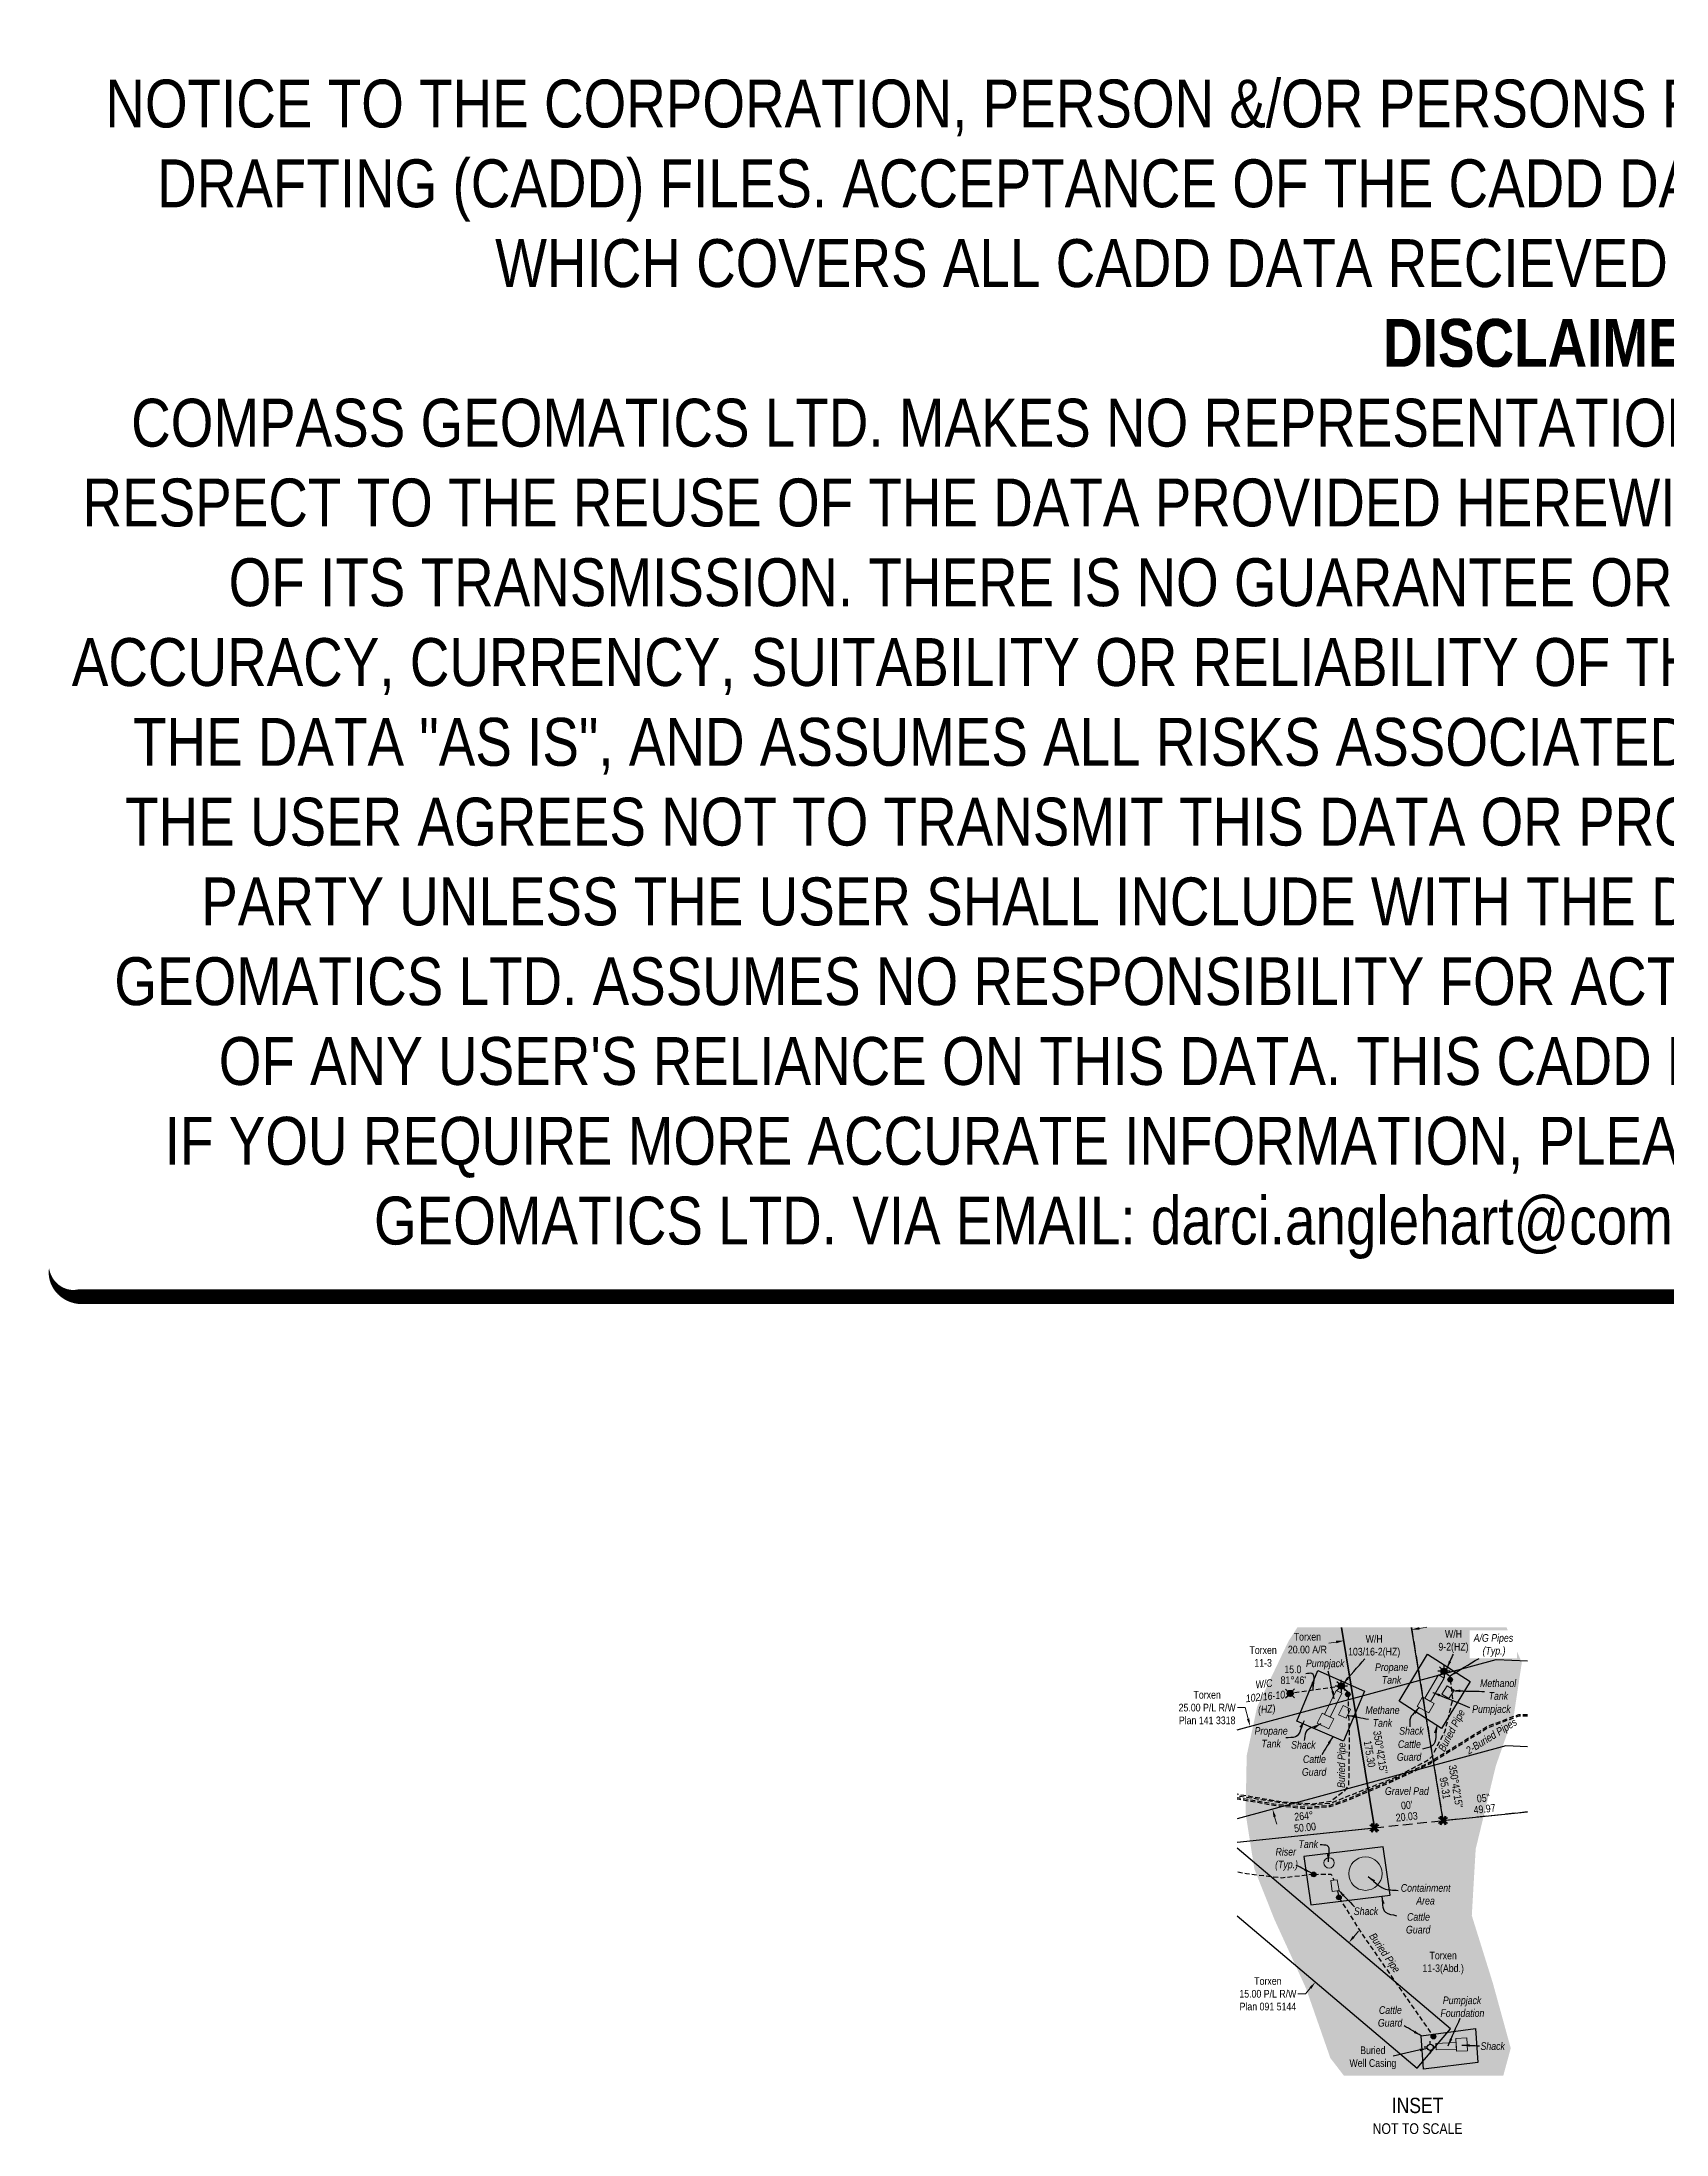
# Model space of a CAD drawing. Extents: x 394466 to 399520, y 5681617 to 5684439.
# Drawn here: x 394466 to 396587, y 5681707 to 5684439 of the extents above; entities that cross this region are included whole.
import ezdxf
from ezdxf.enums import TextEntityAlignment as Align

# ---------------------------------------------------------------- set-up
doc = ezdxf.new("R2010")
doc.units = 0
doc.header["$LTSCALE"] = 5
doc.header["$PDMODE"] = 34
doc.header["$PDSIZE"] = 0.03
for name, pattern in [('foc-ACCESSROAD', [3.75, 2.5, -1.25]), ('foc-TIELINE', [1.875, 1.25, -0.625]), ('UG_PIPE', [1.875, 1.25, -0.625])]:
    doc.linetypes.add(name, pattern=pattern)
doc.layers.get('Defpoints').update_dxf_attribs({"color": 9})
for name, color, linetype in [('AS-FENCE', 48, 'foc-FENCE'), ('AS-PIPE-AG', 44, 'Continuous'), ('AS-PIPE-UG', 44, 'UG_PIPE'), ('AS-PIPE-UG-T', 44, 'Continuous'), ('AS-ROADS', 254, 'Continuous'), ('AS-SYMBOL', 7, 'Continuous'), ('C-RW', 13, 'Continuous'), ('C-WS', 13, 'foc-ACCESSROAD'), ('C-WS-S', 13, 'Continuous'), ('DETAIL-T', 7, 'Continuous'), ('L-BD', 7, 'Continuous'), ('L-MON', 1, 'Continuous'), ('L-TIE', 7, 'foc-TIELINE'), ('P-PROPOSED', 10, 'Continuous')]:
    doc.layers.add(name, color=color, linetype=linetype)
for name, color, linetype, lineweight in [('AS-GENERAL', 48, 'Continuous', 18), ('C-RW-T', 13, 'Continuous', 9), ('C-WS-T', 13, 'Continuous', 9), ('T-TEXT', 48, 'Continuous', 18)]:
    doc.layers.add(name, color=color, linetype=linetype, lineweight=lineweight)
doc.layers.add('DISCLAIMER', color=7, linetype='Continuous', plot=False)
doc.styles.add('80', font='ARIALN.TTF', dxfattribs={"height": 10})
doc.styles.add('80CG', font='ARIALN.TTF', dxfattribs={"height": 10})
doc.styles.add('80L', font='ARIALN.TTF', dxfattribs={"height": 10})
doc.styles.add('80LS', font='ARIALNI.TTF', dxfattribs={"height": 10})
doc.styles.add('foc-LtypeFont', font='ARIALN.TTF', dxfattribs={"height": 7.35})
doc.linetypes.add('foc-FENCE', pattern='A,10,-1,["X",foc-LtypeFont,S=0.2,R=0,X=-0.625,Y=-0.75],-1.24', length=12.24)
doc.dimstyles.new('Compass 5 000', dxfattribs={"dimscale": 5, "dimtxt": 9, "dimasz": 2, "dimexe": 0.2, "dimexo": 0.0625, "dimgap": 0.5, "dimtad": 0, "dimtih": 1, "dimtoh": 1, "dimzin": 0, "dimdsep": 46, "dimtxsty": '80CG', "dimcen": 0.1, "dimse1": 1, "dimse2": 1, "dimclrd": 256, "dimclrt": 256, "dimaunit": 1, "dimadec": 4, "dimazin": 0, "dimtfac": 0.06, "dimtofl": 0, "dimtmove": 0, "dimatfit": 1, "dimfxl": 0.2, "dimtolj": 1, "dimtzin": 0, "dimlwd": -1, "dimarcsym": 0})

# ---------------------------------------------------------------- blocks, each defined once
blk = doc.blocks.new('RISER')
h = blk.add_hatch(color=255)
h.dxf.hatch_style = 1
edge = h.paths.add_edge_path()
edge.add_arc((0, 0), 0.7, 0, 360)
blk.add_hatch(color=48).paths.add_polyline_path([(0.58, -0.15), (-0.58, -0.15, 0.774597)])
at = {"color": 48}
blk.add_line((-0.58, -0.15), (0.58, -0.15), dxfattribs=at)
blk.add_circle((0, 0), 0.6, dxfattribs=at)
blk = doc.blocks.new('GAS')
h = blk.add_hatch(color=255)
h.dxf.hatch_style = 1
edge = h.paths.add_edge_path()
edge.add_arc((0, 0), 0.9, 0, 360)
for p, q in [((-0.81, 0), (-1.62, 0)), ((-0.57, 0.57), (-1.14, 1.14)), ((0, 0.81), (0, 1.62)), ((0.57, 0.57), (1.14, 1.14)), ((1.62, 0), (0.81, 0)), ((-0.57, -0.57), (-1.14, -1.14)), ((0, -0.81), (0, -1.62)), ((1.14, -1.14), (0.57, -0.57))]:
    blk.add_line(p, q)
blk.add_circle((0, 0), 0.8)
blk = doc.blocks.new('GABD')
for p, q in [((-0.81, 0), (-1.62, 0)), ((0, 0.81), (0, 1.62)), ((1.62, 0), (0.81, 0)), ((0, -0.81), (0, -1.62))]:
    blk.add_line(p, q)
blk.add_circle((0, 0), 0.8)
blk = doc.blocks.new('WC')
at = {"layer": 'L-MON'}
h = blk.add_hatch(color=255, dxfattribs=at)
h.dxf.hatch_style = 1
edge = h.paths.add_edge_path()
edge.add_arc((0, 0), 0.9, 0, 360)
at = {"layer": 'L-MON', "color": 240, "flags": 128}
for points in [[(-0.62, 0.5), (-1.23, 1.12)], [(0.52, 0.61), (1.13, 1.21)], [(-1.18, -1.18), (-0.56, -0.57)], [(1.16, -1.18), (0.56, -0.57)]]:
    blk.add_lwpolyline(points, dxfattribs=at)
at = {"layer": 'L-MON', "color": 240}
for radius in [0.8, 0.373]:
    blk.add_circle((0, 0), radius, dxfattribs=at)
blk = doc.blocks.new('*D65')
at = {"layer": 'C-RW-T', "transparency": 16777216}
for p, q in [((396037, 5682264.3), (396027, 5682264.3)), ((396041, 5682249.7), (396037, 5682264.3)), ((396075.6, 5682121.9), (396078.3, 5682112.3))]:
    blk.add_line(p, q, dxfattribs=at)
for points in [[(396042.6, 5682250.2), (396039.4, 5682249.3), (396043.6, 5682240.1)], [(396077.3, 5682122.4), (396074, 5682121.5), (396073, 5682131.6)]]:
    blk.add_solid(points, dxfattribs=at)
at = {"layer": 'Defpoints', "color": 0, "transparency": 16777216}
for p in [(396043.6, 5682240.1), (396043.6, 5682240.1), (396073, 5682131.6)]:
    blk.add_point(p, dxfattribs=at)
at = {"layer": 'C-RW-T', "transparency": 16777216, "insert": (395987.5, 5682264.3), "char_height": 10, "attachment_point": 5, "style": '80CG'}
blk.add_mtext('\\A1;Torxen\\P25.00 P/L R/W\\PPlan 141 3318', dxfattribs=at)
blk = doc.blocks.new('*D64')
at = {"layer": 'C-RW-T', "transparency": 16777216}
for p, q in [((396156, 5682350), (396146.2, 5682348.4)), ((396264.6, 5682367.8), (396274.5, 5682369.4))]:
    blk.add_line(p, q, dxfattribs=at)
for points in [[(396155.8, 5682351.7), (396156.3, 5682348.4), (396165.9, 5682351.6)], [(396264.3, 5682369.4), (396264.9, 5682366.1), (396254.7, 5682366.2)]]:
    blk.add_solid(points, dxfattribs=at)
at = {"layer": 'Defpoints', "color": 0, "transparency": 16777216}
for p in [(396165.9, 5682351.6), (396255.8, 5682359.7), (396167, 5682345.2)]:
    blk.add_point(p, dxfattribs=at)
at = {"layer": 'C-RW-T', "transparency": 16777216, "insert": (396118.4, 5682348.4), "char_height": 10, "attachment_point": 5, "style": '80CG'}
blk.add_mtext('\\A1;Torxen\\P20.00 A/R', dxfattribs=at)
blk = doc.blocks.new('*D66')
at = {"layer": 'C-RW-T', "transparency": 16777216}
for p, q in [((396178.9, 5681965), (396185.3, 5681972.6)), ((396115.9, 5681890.6), (396105.9, 5681890.6)), ((396122.3, 5681898.2), (396115.9, 5681890.6))]:
    blk.add_line(p, q, dxfattribs=at)
for points in [[(396177.6, 5681966.1), (396180.1, 5681963.9), (396172.4, 5681957.4)], [(396121.1, 5681899.3), (396123.6, 5681897.2), (396128.8, 5681905.9)]]:
    blk.add_solid(points, dxfattribs=at)
at = {"layer": 'Defpoints', "color": 0, "transparency": 16777216}
for p in [(396154.1, 5681972.9), (396110.5, 5681921.4), (396128.8, 5681905.9)]:
    blk.add_point(p, dxfattribs=at)
at = {"layer": 'C-RW-T', "transparency": 16777216, "insert": (396066.8, 5681890.6), "char_height": 10, "attachment_point": 5, "style": '80CG'}
blk.add_mtext('\\A1;Torxen\\P15.00 P/L R/W\\PPlan 091 5144', dxfattribs=at)
blk = doc.blocks.new('TEMP')
h = blk.add_hatch(color=255)
h.dxf.hatch_style = 1
h.paths.add_polyline_path([(0, 0.25), (-0.67, 1.15), (-0.67, 0.67), (-1.15, 0.67), (-0.25, 0), (-1.15, -0.67), (-0.67, -0.67), (-0.67, -1.15), (0, -0.25), (0.67, -1.15), (0.67, -0.67), (1.15, -0.67), (0.25, 0), (1.15, 0.67), (0.67, 0.67), (0.67, 1.15)])
h.paths.add_polyline_path([(0.57, 0.85), (0.57, 0.57), (0.85, 0.57), (0.08, 0), (0.85, -0.57), (0.57, -0.57), (0.57, -0.85), (0, -0.08), (-0.57, -0.85), (-0.57, -0.57), (-0.85, -0.57), (-0.08, 0), (-0.85, 0.57), (-0.57, 0.57), (-0.57, 0.85), (0, 0.08)], flags=16)
h = blk.add_hatch(color=1)
h.dxf.hatch_style = 1
h.paths.add_polyline_path([(0, 0.08), (-0.57, 0.85), (-0.57, 0.57), (-0.85, 0.57), (-0.08, 0), (-0.85, -0.57), (-0.57, -0.57), (-0.57, -0.85), (0, -0.08), (0.57, -0.85), (0.57, -0.57), (0.85, -0.57), (0.08, 0), (0.85, 0.57), (0.57, 0.57), (0.57, 0.85)])
at = {"color": 1}
for p, q in [((-0.08, 0), (0.08, 0)), ((0, 0.08), (0, -0.08))]:
    blk.add_line(p, q, dxfattribs=at)
at = {"color": 255, "flags": 128}
blk.add_lwpolyline([(-0.25, 0), (-1.15, 0.67), (-0.67, 0.67), (-0.67, 1.15), (0, 0.25), (0.67, 1.15), (0.67, 0.67), (1.15, 0.67), (0.25, 0), (1.15, -0.67), (0.67, -0.67), (0.67, -1.15), (0, -0.25), (-0.67, -1.15), (-0.67, -0.67), (-1.15, -0.67)], close=True, dxfattribs=at)
at = {"color": 1, "flags": 128}
blk.add_lwpolyline([(-0.08, 0), (-0.85, 0.57), (-0.57, 0.57), (-0.57, 0.85), (0, 0.08), (0.57, 0.85), (0.57, 0.57), (0.85, 0.57), (0.08, 0), (0.85, -0.57), (0.57, -0.57), (0.57, -0.85), (0, -0.08), (-0.57, -0.85), (-0.57, -0.57), (-0.85, -0.57)], close=True, dxfattribs=at)
blk = doc.blocks.new('Disclaimer_Legal')
at = {"layer": 'DISCLAIMER', "color": 254, "flags": 128}
blk.add_lwpolyline([(-3612.9, -1104.6, 37.5, 37.5, 0), (4096.1, -1104.6, 37.5, 37.5, 0.414214), (4171.1, -1029.6, 37.5, 37.5, 0), (4171.1, 2078.7, 37.5, 0, 0.414214), (4096.1, 2153.7, 0, 0, 0), (-3612.9, 2153.7, 0, 0, 0.414214), (-3687.9, 2078.7, 0, 0, 0), (-3687.9, -1029.6, 0, 37.5, 0.414214)], format="xyseb", close=True, dxfattribs=at)
at = {"layer": 'DISCLAIMER', "color": 254, "insert": (241.6, 533.9), "char_height": 125, "width": 7717.568, "attachment_point": 5, "style": '80'}
blk.add_mtext('NOTICE TO THE CORPORATION, PERSON &/OR PERSONS REGARDING THIS COMPUTER AIDED DESIGN AND DRAFTING (CADD) FILES. ACCEPTANCE OF THE CADD DATA IS BASED ON THE FOLLOWING DISCLAIMER WHICH COVERS ALL CADD DATA RECIEVED FROM COMPASS GEOMATICS LTD.\\P{\\fArial Narrow|b1|i0|c0|p34;DISCLAIMER}\\PCOMPASS GEOMATICS LTD. MAKES NO REPRESENTATION OR WARRANTIES, EXPRESS OR IMPLIED, WITH RESPECT TO THE REUSE OF THE DATA PROVIDED HEREWITH, REGARDLESS OF ITS FORMAT OR THE MEANS OF ITS TRANSMISSION. THERE IS NO GUARANTEE OR REPRESENTATION TO THE USER AS TO THE ACCURACY, CURRENCY, SUITABILITY OR RELIABILITY OF THIS DATA FOR ANY PURPOSE. THE USER ACCEPTS THE DATA "AS IS", AND ASSUMES ALL RISKS ASSOCIATED WITH ITS USE. BY ACCEPTANCE OF THIS DATA, THE USER AGREES NOT TO TRANSMIT THIS DATA OR PROVIDE ACCESS OR ANY PART OF IT TO ANOTHER PARTY UNLESS THE USER SHALL INCLUDE WITH THE DATA A COPY OF THIS DISCLAIMER. COMPASS GEOMATICS LTD. ASSUMES NO RESPONSIBILITY FOR ACTUAL OR CONSEQUENTIAL DAMAGE AS A RESULT OF ANY USER\'S RELIANCE ON THIS DATA. THIS CADD FILE IS FOR ILLUSTRATION PURPOSES ONLY.\\PIF YOU REQUIRE MORE ACCURATE INFORMATION, PLEASE CONTACT DARCI ANGLEHART AT COMPASS GEOMATICS LTD. VIA EMAIL: darci.anglehart@compassgeomatics.ca OR CELL: 506-961-7292', dxfattribs=at)

msp = doc.modelspace()

# ---------------------------------------------------------------- hatches: boundary and pattern name
at = {"layer": 'AS-ROADS'}
h = msp.add_hatch(color=256, dxfattribs=at)
h.dxf.hatch_style = 1
h.paths.add_polyline_path([(396105.3, 5682368.981), (396093.794, 5682351.181), (396052.88, 5682265.501), (396039.164, 5682201.741), (396037.693, 5682126.447), (396049.132, 5682053.776), (396075.407, 5681987.649), (396116.6, 5681897.748), (396148.402, 5681806.686), (396165.928, 5681783.905), (396374.243, 5681783.905), (396383.941, 5681819.56), (396360.649, 5681904.331), (396333.077, 5681992.765), (396338.149, 5682079.588), (396364.379, 5682188.016), (396388.301, 5682256.384), (396398.372, 5682323.191), (396378.477, 5682368.981)])

# ---------------------------------------------------------------- linework, layer by layer
at = {"layer": 'AS-FENCE', "flags": 128}
for points in [[(396275.266, 5682334.054), (396330.809, 5682298.509), (396293.468, 5682236.98), (396238.028, 5682272.818)], [(396132.098, 5682312.783), (396192.844, 5682285.967), (396165.407, 5682220.384), (396104.563, 5682246.426)], [(396113.81, 5682070.116), (396122.743, 5682006.909), (396226.4, 5682019.351), (396217.306, 5682082.423)]]:
    msp.add_lwpolyline(points, close=True, dxfattribs=at)
msp.add_lwpolyline([(396266.914, 5681835.85), (396337.991, 5681845.188), (396341.087, 5681800.881), (396269.938, 5681792.155), (396266.914, 5681835.85)], dxfattribs=at)
at = {"layer": 'AS-GENERAL', "flags": 128}
for points in [[(396289.666, 5682306.969), (396296.879, 5682302.815), (396279.199, 5682272.479), (396271.893, 5682276.58)], [(396155.876, 5682286.804), (396163.391, 5682283.321), (396148.309, 5682251.891), (396140.726, 5682255.537)], [(396268.894, 5682278.263), (396283.861, 5682269.862), (396276.805, 5682257.532), (396261.662, 5682265.78)], [(396293.968, 5682281.995), (396300.702, 5682292.922), (396309.891, 5682287.256), (396303.157, 5682276.328)], [(396137.552, 5682257.064), (396152.852, 5682249.706), (396146.579, 5682236.733), (396131.045, 5682244.081)], [(396159.202, 5682254.982), (396164.93, 5682267.22), (396174.835, 5682262.468), (396169.151, 5682250.395)], [(396148.811, 5682038.445), (396157.375, 5682039.349), (396159.715, 5682025.507), (396150.935, 5682024.238)], [(396312.341, 5681832.363), (396312.985, 5681815.605), (396327.466, 5681816.118), (396326.48, 5681833.204)], [(396286.088, 5681825.82), (396286.34, 5681817.243), (396312.894, 5681817.961), (396312.552, 5681826.866)]]:
    msp.add_lwpolyline(points, close=True, dxfattribs=at)
at = {"layer": 'AS-GENERAL'}
for centre, radius in [((396146.684, 5682061.491), 6.866), ((396194.205, 5682047.51), 21.782)]:
    msp.add_circle(centre, radius, dxfattribs=at)
at = {"layer": 'AS-PIPE-AG', "flags": 128}
for points in [[(396304.867, 5682300.772), (396306.671, 5682302.775), (396296.803, 5682311.784)], [(396162.631, 5682292.416), (396173.017, 5682283.713), (396171.221, 5682281.647)]]:
    msp.add_lwpolyline(points, dxfattribs=at)
at = {"layer": 'AS-PIPE-UG', "flags": 128}
for points in [[(396304.867, 5682300.772), (396307.877, 5682275.59), (396297.878, 5682233.443), (396280.814, 5682200.463), (396276.094, 5682195.517), (396231.994, 5682172.549), (396168.256, 5682147.264), (396148.213, 5682139.267), (396120.956, 5682136.626), (396082.715, 5682140.05), (396031.136, 5682148.128), (396026.693, 5682148.993)], [(396171.221, 5682281.647), (396173.084, 5682226.684), (396172.166, 5682162.987), (396166.78, 5682155.593), (396148.879, 5682141.729), (396125.02, 5682138.462), (396083.966, 5682141.126), (396035.195, 5682149.505), (396026.693, 5682151.09)], [(396405.859, 5682254.915), (396393.976, 5682255.106), (396353.44, 5682239.545), (396277.826, 5682192.615), (396230.594, 5682170.106), (396167.927, 5682143.718), (396147.52, 5682136.518), (396117.766, 5682133.921), (396079.826, 5682137.49), (396030.079, 5682146.017), (396026.693, 5682146.639)], [(396405.859, 5682253.115), (396394.295, 5682253.302), (396354.244, 5682237.927), (396278.69, 5682191.033), (396231.331, 5682168.464), (396168.576, 5682142.039), (396147.903, 5682134.745), (396117.76, 5682132.115), (396079.59, 5682135.705), (396029.764, 5682144.246), (396026.693, 5682144.81)], [(396126.667, 5682046.522), (396085.159, 5682041.788), (396038.782, 5682047.179), (396026.693, 5682049.579)], [(396126.667, 5682046.522), (396149.265, 5682047.058), (396153.093, 5682038.897)], [(396157.836, 5682025.236), (396159.58, 5682016.449), (396189.077, 5681969.653), (396233.186, 5681906.1), (396282.997, 5681834.73)]]:
    msp.add_lwpolyline(points, dxfattribs=at)
at = {"layer": 'C-RW', "flags": 128}
for points in [[(396026.693, 5682235.512), (396365.015, 5682327.324), (396405.859, 5682325.545)], [(396405.859, 5682212.984), (396377.59, 5682214.216), (396026.693, 5682118.991)], [(396026.693, 5681992.345), (396261.683, 5681793.341), (396305.288, 5681844.83), (396026.693, 5682080.761)]]:
    msp.add_lwpolyline(points, dxfattribs=at)
at = {"layer": 'C-WS'}
msp.add_line((396205.893, 5682107.441), (396295.498, 5682116.857), dxfattribs=at)
at = {"layer": 'C-WS', "flags": 128}
msp.add_lwpolyline([(396254.264, 5682368.981), (396295.537, 5682116.861), (396405.859, 5682128.454)], dxfattribs=at)
at = {"layer": 'L-TIE'}
msp.add_line((396163.549, 5682292.51), (396095.896, 5682282.777), dxfattribs=at)
at = {"layer": 'P-PROPOSED'}
for p, q in [((396163.078, 5682368.981), (396205.893, 5682107.441)), ((396295.537, 5682116.861), (396254.264, 5682368.981))]:
    msp.add_line(p, q, dxfattribs=at)
at = {"layer": 'P-PROPOSED', "flags": 128}
for points in [[(396026.693, 5682088.611), (396205.893, 5682107.441), (396163.078, 5682368.981)], [(396026.693, 5682088.605), (396205.766, 5682107.424)], [(396295.538, 5682116.858), (396405.859, 5682128.452)]]:
    msp.add_lwpolyline(points, dxfattribs=at)

# ---------------------------------------------------------------- block references
at = {"xscale": 0.5, "yscale": 0.5, "zscale": 0.5}
msp.add_blockref('Disclaimer_Legal', (396319.212, 5683353.241), dxfattribs=at)
at = {"layer": 'AS-SYMBOL', "xscale": 4.997960149999999, "yscale": 4.997960149999999, "zscale": 4.997960149999999}
for p in [(396304.867, 5682300.772), (396171.221, 5682281.647), (396126.667, 5682046.522), (396159.58, 5682016.449), (396282.997, 5681834.73)]:
    msp.add_blockref('RISER', p, dxfattribs=at)
at = {"layer": 'C-WS-S', "xscale": 4.997960149999999, "yscale": 4.997960149999999, "zscale": 4.997960149999999}
for name, p in [('GAS', (396162.631, 5682292.416)), ('GAS', (396296.803, 5682311.784)), ('GABD', (396278.771, 5681820.766))]:
    msp.add_blockref(name, p, dxfattribs=at)
at = {"layer": 'L-MON'}
for name, p, xscale, yscale, zscale in [('WC', (396095.896, 5682282.777), 4.997960149999999, 4.997960149999999, 4.997960149999999), ('TEMP', (396205.766, 5682107.424), 4.99796015, 4.99796015, 4.99796015), ('TEMP', (396295.537, 5682116.861), 4.99796015, 4.99796015, 4.99796015)]:
    msp.add_blockref(name, p, dxfattribs=dict(at, xscale=xscale, yscale=yscale, zscale=zscale))

# ---------------------------------------------------------------- texts
at = {"layer": 'AS-PIPE-UG-T', "char_height": 9.99592, "attachment_point": 1, "style": '80L'}
for s, width, insert, rotation in [('\\pi0.29816;{\\fArial Narrow|b0|i1|c0|p34;Buried Pipe}', 59.0104, (396288.461, 5682210.345), 62.643106), ('\\pi0.38661;{\\fArial Narrow|b0|i1|c0|p34;2-Buried Pipes}', 75.17668, (396323.717, 5682211.277), 31.826343), ('\\pi0.3109;{\\fArial Narrow|b0|i1|c0|p34;Buried Pipe}', 59.03588, (396157.252, 5682159.31), 89.174318), ('\\pi8.3813;{\\fArial Narrow|b0|i1|c0|p34;Buried Pipe}', 75.17668, (396201.964, 5681978.315), 304.762395)]:
    msp.add_mtext_dynamic_manual_height_columns(s, width=width, gutter_width=49.978, heights=[0], dxfattribs=dict(at, insert=insert, rotation=rotation))
at = {"layer": 'C-RW-T', "attachment_point": 5, "style": '80CG'}
for s, insert, char_height in [('\\A1;W/H\\P103/16-2(HZ)', (396205.569, 5682344.221), 9.99592), ('\\A1;Torxen\\P11-3', (396060.591, 5682330.996), 9.9959)]:
    msp.add_mtext(s, dxfattribs=dict(at, insert=insert, char_height=char_height))
at = {"layer": 'C-RW-T', "insert": (396309.172, 5682350.682), "char_height": 9.9959, "width": 38.83585, "attachment_point": 5, "style": '80CG'}
msp.add_mtext('\\A1;W/H\\P9-2(HZ)', dxfattribs=at)
at = {"layer": 'C-WS-S', "insert": (396026.853, 5682296.834), "char_height": 9.98775, "attachment_point": 1, "rotation": 5.998889, "style": '80L'}
msp.add_mtext_dynamic_manual_height_columns('\\pi23.359;{\\fArial Narrow|b0|i1|c0|p34;W/C \\P\\pi8.8368;102/16-10 \\P\\pi23.192;(HZ)}', width=67.61907, gutter_width=50.02, heights=[0], dxfattribs=at)
at = {"layer": 'C-WS-T', "insert": (396295.69, 5681930.819), "char_height": 9.9959, "attachment_point": 5, "style": '80CG'}
msp.add_mtext('\\A1;Torxen\\P11-3(Abd.)', dxfattribs=at)
at = {"layer": 'C-WS-T', "insert": (396203.853, 5681807.043), "char_height": 9.99592, "width": 60.39595, "attachment_point": 5, "style": '80CG'}
msp.add_mtext('\\A1;Buried\\PWell Casing', dxfattribs=at)
at = {"layer": 'DETAIL-T', "color": 3, "insert": (396262.288, 5681731.113), "char_height": 19.99184, "width": 116.92718, "attachment_point": 5, "style": '80CG'}
msp.add_mtext('INSET\\P{\\H0.7x;NOT TO SCALE}', dxfattribs=at)
at = {"layer": 'L-BD', "style": '80L'}
for s, p in [("81°46'", (396099.964, 5682300.079)), ('15.0', (396099.429, 5682314.313))]:
    msp.add_text(s, height=9.9959, dxfattribs=at).set_placement(p, align=Align.MIDDLE)
for s, height, rotation, p in [('175.30', 9.9959, 279.3282, (396199.734, 5682203.849)), ("350°42'15''", 9.99592, 279.3282, (396213.79, 5682206.158)), ('350°42\'15"', 9.9959, 279.3282, (396312.277, 5682161.55)), ('95.31', 9.9959, 279.3282, (396298.221, 5682159.241)), ("00'", 9.9959, 5.9986, (396248.104, 5682137.004)), ('49.97', 9.9959, 5.9978, (396349.706, 5682132.101)), ("05''", 9.9959, 5.9978, (396348.218, 5682146.267)), ('50.00', 9.9959, 6.0006, (396115.248, 5682107.964)), ('264°', 9.9959, 6.0006, (396113.681, 5682122.876)), ('20.03 ', 9.9959, 5.9986, (396249.671, 5682122.093))]:
    msp.add_text(s, height=height, rotation=rotation, dxfattribs=at).set_placement(p, align=Align.MIDDLE)
at = {"layer": 'T-TEXT', "style": '80LS'}
msp.add_text('Gravel Pad', height=9.9959, dxfattribs=at).set_placement((396248.326, 5682155.381), align=Align.MIDDLE_CENTER)
at = {"layer": 'T-TEXT', "char_height": 9.99592, "attachment_point": 1, "style": '80L'}
for s, width, insert in [('\\pi-10.27;{\\fArial Narrow|b0|i1|c0|p34;Pumpjack}', 29.79392, (396126.764, 5682327.139)), ('\\pi-4.9436;{\\fArial Narrow|b0|i1|c0|p34;Propane\\P\\pi3.9613;Tank}', 32.56471, (396211.653, 5682322.107)), ('\\pi-1.3109;{\\fArial Narrow|b0|i1|c0|p34;Methanol\\P\\pi9.8885;Tank}', 44.41905, (396345.204, 5682301.207)), ('\\pi-10.27;{\\fArial Narrow|b0|i1|c0|p34;Pumpjack}', 29.79392, (396343.81, 5682267.501)), ('\\pi0.34601;{\\fArial Narrow|b0|i1|c0|p34;Methane\\P\\pi9.8885;Tank}', 44.41905, (396193.819, 5682265.988)), ('\\pi-4.9436;{\\fArial Narrow|b0|i1|c0|p34;Propane\\P\\pi3.9613;Tank}', 32.56471, (396054.344, 5682238.932)), ('\\pi0.47025;{\\fArial Narrow|b0|i1|c0|p34;Shack}', 32.56471, (396096.74, 5682220.706)), ('\\pi1.9568;{\\fArial Narrow|b0|i1|c0|p34;Cattle \\P\\pi0.61361;Guard}', 32.50367, (396234.672, 5682221.58)), ('\\pi0.47025;{\\fArial Narrow|b0|i1|c0|p34;Shack}', 32.56471, (396237.86, 5682238.977)), ('\\pi13.388;{\\fArial Narrow|b0|i1|c0|p34;Cattle \\P\\pi12.045;Guard}', 55.36572, (396099.239, 5682201.983)), ('\\pi1.1029;{\\fArial Narrow|b0|i1|c0|p34;Riser\\P\\pi0.54723;(Typ.)}', 29.36396, (396075.727, 5682081.104)), ('\\pi0.77423;{\\fArial Narrow|b0|i1|c0|p34;Tank}', 26.19052, (396106.103, 5682091.133)), ('\\pi0.59751;{\\fArial Narrow|b0|i1|c0|p34;Containment \\P\\pi20.78;Area}', 65.52756, (396239.808, 5682033.862)), ('\\pi0.47025;{\\fArial Narrow|b0|i1|c0|p34;Shack}', 32.56471, (396178.58, 5682003.431)), ('\\pi13.388;{\\fArial Narrow|b0|i1|c0|p34;Cattle \\P\\pi12.045;Guard}', 55.36572, (396235.126, 5681996.049)), ('\\pi-10.27;{\\fArial Narrow|b0|i1|c0|p34;Pumpjack\\P\\pi-13.338;Foundation}', 29.79392, (396305.513, 5681887.128)), ('\\pi1.9556;{\\fArial Narrow|b0|i1|c0|p34;Cattle \\P\\pi0.61232;Guard}', 32.50109, (396209.859, 5681874.389)), ('\\pi0.47025;{\\fArial Narrow|b0|i1|c0|p34;Shack}', 32.56471, (396343.977, 5681827.348))]:
    msp.add_mtext_dynamic_manual_height_columns(s, width=width, gutter_width=50, heights=[0], dxfattribs=dict(at, insert=insert))

# ---------------------------------------------------------------- dimensions: what is measured, and where the dimension line sits
at = {"layer": 'C-RW-T'}
for base, p1, p2, angle, text, picture, middle in [((396165.918, 5682351.632), (396255.783, 5682359.701), (396166.977, 5682345.163), 189.2972, 'Torxen\\P20.00 A/R', '*D64', (396118.445, 5682348.401)), ((396043.578, 5682240.095), (396073.028, 5682131.565), (396043.576, 5682240.094), 105.182991, 'Torxen\\P25.00 P/L R/W\\PPlan 141 3318', '*D65', (395987.477, 5682264.272))]:
    dim = msp.add_linear_dim(base=base, p1=p1, p2=p2, angle=angle, text=text, dimstyle='Compass 5 000', dxfattribs=at)
    dim.commit()
    dim.dimension.update_dxf_attribs({"geometry": picture, "text_midpoint": middle, "dimtype": 161})
dim = msp.add_aligned_dim(p1=(396154.056, 5681972.903), p2=(396110.452, 5681921.413), distance=24.043, text='Torxen\\P15.00 P/L R/W\\PPlan 091 5144', dimstyle='Compass 5 000', dxfattribs=at)
dim.commit()
dim.dimension.update_dxf_attribs({"geometry": '*D66', "text_midpoint": (396066.789, 5681890.612)})

# ---------------------------------------------------------------- leaders
at = {"layer": 'C-RW-T', "path_type": 1}
for points in [[(396164.829, 5682295.289), (396193.407, 5682328.082)], [(396300.52, 5682315.473), (396308.966, 5682334.095)]]:
    msp.add_leader(points, dimstyle='Compass 5 000', override={"dimgap": 0.5, "dimtad": 0}, dxfattribs=at)
at = {"layer": 'C-WS-T', "path_type": 1}
msp.add_leader([(396274.861, 5681819.405), (396230.308, 5681809.031)], dimstyle='Compass 5 000', override={"dimgap": 0.5, "dimtad": 0}, dxfattribs=at)
at = {"layer": 'L-BD', "path_type": 1}
msp.add_leader([(396126.153, 5682287.13), (396124.301, 5682308.883), (396116.303, 5682308.617)], dimstyle='Compass 5 000', override={"dimgap": 0.5, "dimtad": 0}, dxfattribs=at)
at = {"layer": 'T-TEXT', "path_type": 1}
for points in [[(396153.385, 5682275.835), (396145.67, 5682311.833)], [(396282.036, 5682284.151), (396330.059, 5682264.638)], [(396308.043, 5682286.477), (396335.76, 5682285.763), (396349.496, 5682285.477)], [(396114.184, 5682247.249), (396102.897, 5682226.166), (396090.066, 5682224.907)], [(396135.835, 5682243.026), (396116.299, 5682232.198), (396114.124, 5682221.33)], [(396171.257, 5682254.299), (396198.103, 5682249.188)], [(396264.511, 5682265.032), (396252.231, 5682248.453), (396252.143, 5682239.421)], [(396287.308, 5682240.962), (396281.521, 5682214.263), (396268.527, 5682210.24)], [(396151.485, 5682226.343), (396137.376, 5682202.657)], [(396146.167, 5682063.054), (396144.333, 5682084.065), (396135.206, 5682085.117)], [(396123.993, 5682048.231), (396103.72, 5682058.343)], [(396158.967, 5682025.808), (396179.716, 5682004.325)], [(396197.8, 5682043.688), (396218.357, 5682028.055), (396236.798, 5682025.471)], [(396215.331, 5682018.023), (396220.296, 5681997.212), (396234.836, 5681992.562)], [(396302.069, 5681822.622), (396317.975, 5681858.704)], [(396266.914, 5681835.85), (396244.819, 5681848.837)], [(396320.164, 5681823.7), (396343.282, 5681822.657)]]:
    msp.add_leader(points, dimstyle='Compass 5 000', override={"dimgap": 0.5, "dimtad": 0}, dxfattribs=at)

# ---------------------------------------------------------------- next in the draw order: texts
at = {"layer": 'AS-PIPE-AG', "insert": (396335.484, 5682360.328), "char_height": 9.99592, "attachment_point": 1, "style": '80L', "bg_fill": 2}
msp.add_mtext_dynamic_manual_height_columns('\\pi0.060516;{\\fArial Narrow|b0|i1|c0|p34;A/G Pipes\\P\\pi11.693;(Typ.)}', width=51.65525, gutter_width=49.978, heights=[0], dxfattribs=at)

# ---------------------------------------------------------------- next in the draw order: leaders
at = {"layer": 'AS-PIPE-AG', "path_type": 1}
msp.add_leader([(396303.904, 5682305.301), (396342.481, 5682328.674)], dimstyle='Compass 5 000', override={"dimgap": 0.5, "dimtad": 0}, dxfattribs=at)

doc.saveas('drawing.dxf')
